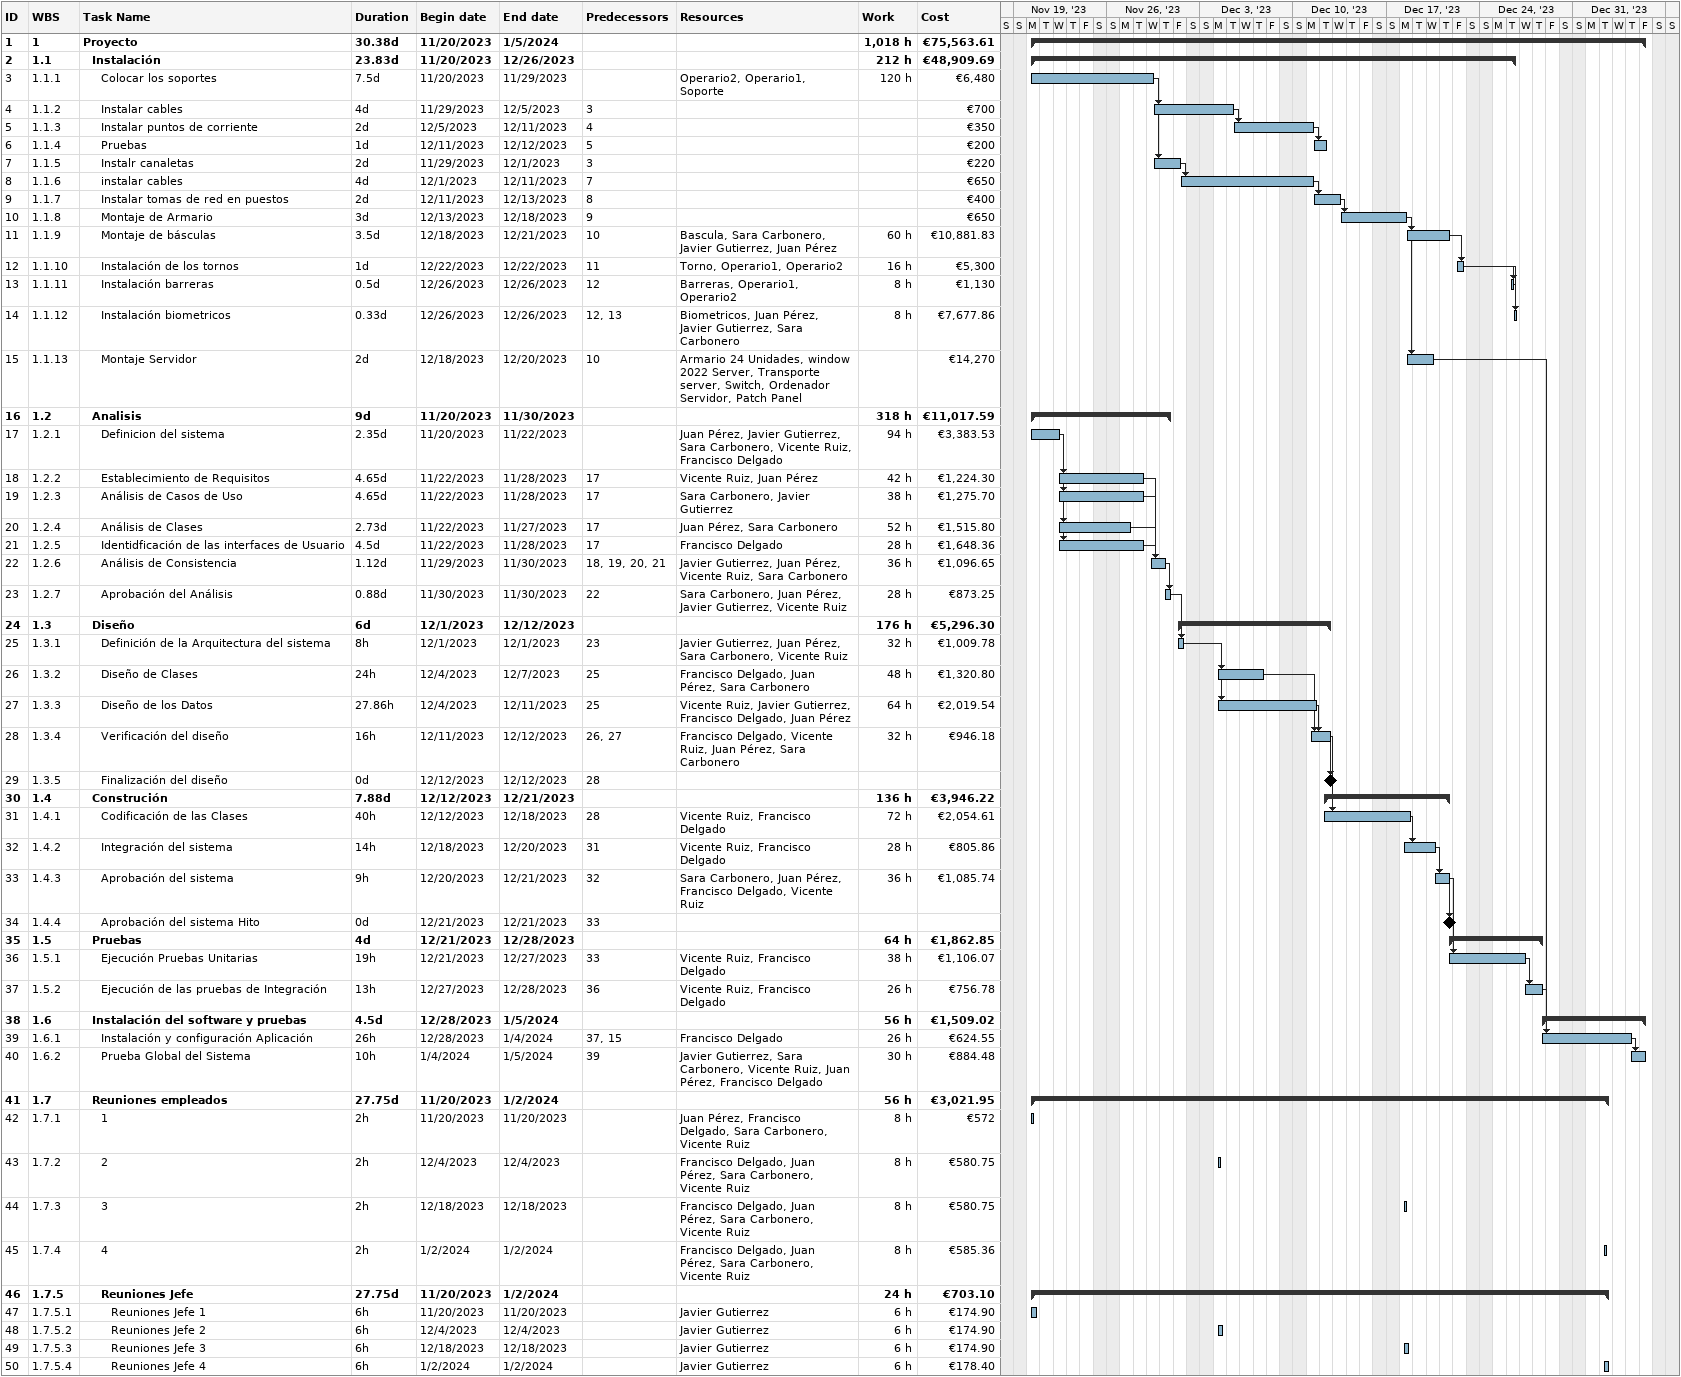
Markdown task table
| ID | WBS | Task | Duration | Start | Finish | Predecessors | Resources | Work (h) | Cost (€) |
|---|---|---|---|---|---|---|---|---|---|
| 1 | 1 | **Proyecto** | 30.38d | 2023-11-20 | 2024-01-05 |  |  | 1018 | 75563.61 |
| 2 | 1.1 | **Instalación** | 23.83d | 2023-11-20 | 2023-12-26 |  |  | 212 | 48909.69 |
| 3 | 1.1.1 | Colocar los soportes | 7.5d | 2023-11-20 | 2023-11-29 |  | Operario2, Operario1, Soporte | 120 | 6480 |
| 4 | 1.1.2 | Instalar cables | 4d | 2023-11-29 | 2023-12-05 | 3 |  |  | 700 |
| 5 | 1.1.3 | Instalar puntos de corriente | 2d | 2023-12-05 | 2023-12-11 | 4 |  |  | 350 |
| 6 | 1.1.4 | Pruebas | 1d | 2023-12-11 | 2023-12-12 | 5 |  |  | 200 |
| 7 | 1.1.5 | Instalr canaletas | 2d | 2023-11-29 | 2023-12-01 | 3 |  |  | 220 |
| 8 | 1.1.6 | instalar cables | 4d | 2023-12-01 | 2023-12-11 | 7 |  |  | 650 |
| 9 | 1.1.7 | Instalar tomas de red en puestos | 2d | 2023-12-11 | 2023-12-13 | 8 |  |  | 400 |
| 10 | 1.1.8 | Montaje de Armario | 3d | 2023-12-13 | 2023-12-18 | 9 |  |  | 650 |
| 11 | 1.1.9 | Montaje de básculas | 3.5d | 2023-12-18 | 2023-12-21 | 10 | Bascula, Sara Carbonero, Javier Gutierrez, Juan Pérez | 60 | 10881.83 |
| 12 | 1.1.10 | Instalación de los tornos | 1d | 2023-12-22 | 2023-12-22 | 11 | Torno, Operario1, Operario2 | 16 | 5300 |
| 13 | 1.1.11 | Instalación barreras | 0.5d | 2023-12-26 | 2023-12-26 | 12 | Barreras, Operario1, Operario2 | 8 | 1130 |
| 14 | 1.1.12 | Instalación biometricos | 0.33d | 2023-12-26 | 2023-12-26 | 12, 13 | Biometricos, Juan Pérez, Javier Gutierrez, Sara Carbonero | 8 | 7677.86 |
| 15 | 1.1.13 | Montaje Servidor | 2d | 2023-12-18 | 2023-12-20 | 10 | Armario 24 Unidades, window 2022 Server, Transporte server, Switch, Ordenador Servidor, Patch Panel |  | 14270 |
| 16 | 1.2 | **Analisis** | 9d | 2023-11-20 | 2023-11-30 |  |  | 318 | 11017.59 |
| 17 | 1.2.1 | Definicion del sistema | 2.35d | 2023-11-20 | 2023-11-22 |  | Juan Pérez, Javier Gutierrez, Sara Carbonero, Vicente Ruiz, Francisco Delgado | 94 | 3383.53 |
| 18 | 1.2.2 | Establecimiento de Requisitos | 4.65d | 2023-11-22 | 2023-11-28 | 17 | Vicente Ruiz, Juan Pérez | 42 | 1224.30 |
| 19 | 1.2.3 | Análisis de Casos de Uso | 4.65d | 2023-11-22 | 2023-11-28 | 17 | Sara Carbonero, Javier Gutierrez | 38 | 1275.70 |
| 20 | 1.2.4 | Análisis de Clases | 2.73d | 2023-11-22 | 2023-11-27 | 17 | Juan Pérez, Sara Carbonero | 52 | 1515.80 |
| 21 | 1.2.5 | Identidficación de las interfaces de Usuario | 4.5d | 2023-11-22 | 2023-11-28 | 17 | Francisco Delgado | 28 | 1648.36 |
| 22 | 1.2.6 | Análisis de Consistencia | 1.12d | 2023-11-29 | 2023-11-30 | 18, 19, 20, 21 | Javier Gutierrez, Juan Pérez, Vicente Ruiz, Sara Carbonero | 36 | 1096.65 |
| 23 | 1.2.7 | Aprobación del Análisis | 0.88d | 2023-11-30 | 2023-11-30 | 22 | Sara Carbonero, Juan Pérez, Javier Gutierrez, Vicente Ruiz | 28 | 873.25 |
| 24 | 1.3 | **Diseño** | 6d | 2023-12-01 | 2023-12-12 |  |  | 176 | 5296.30 |
| 25 | 1.3.1 | Definición de la Arquitectura del sistema | 8h | 2023-12-01 | 2023-12-01 | 23 | Javier Gutierrez, Juan Pérez, Sara Carbonero, Vicente Ruiz | 32 | 1009.78 |
| 26 | 1.3.2 | Diseño de Clases | 24h | 2023-12-04 | 2023-12-07 | 25 | Francisco Delgado, Juan Pérez, Sara Carbonero | 48 | 1320.80 |
| 27 | 1.3.3 | Diseño de los Datos | 27.86h | 2023-12-04 | 2023-12-11 | 25 | Vicente Ruiz, Javier Gutierrez, Francisco Delgado, Juan Pérez | 64 | 2019.54 |
| 28 | 1.3.4 | Verificación del diseño | 16h | 2023-12-11 | 2023-12-12 | 26, 27 | Francisco Delgado, Vicente Ruiz, Juan Pérez, Sara Carbonero | 32 | 946.18 |
| 29 | 1.3.5 | Finalización del diseño | 0d | 2023-12-12 | 2023-12-12 | 28 |  |  |  |
| 30 | 1.4 | **Construción** | 7.88d | 2023-12-12 | 2023-12-21 |  |  | 136 | 3946.22 |
| 31 | 1.4.1 | Codificación de las Clases | 40h | 2023-12-12 | 2023-12-18 | 28 | Vicente Ruiz, Francisco Delgado | 72 | 2054.61 |
| 32 | 1.4.2 | Integración del sistema | 14h | 2023-12-18 | 2023-12-20 | 31 | Vicente Ruiz, Francisco Delgado | 28 | 805.86 |
| 33 | 1.4.3 | Aprobación del sistema | 9h | 2023-12-20 | 2023-12-21 | 32 | Sara Carbonero, Juan Pérez, Francisco Delgado, Vicente Ruiz | 36 | 1085.74 |
| 34 | 1.4.4 | Aprobación del sistema Hito | 0d | 2023-12-21 | 2023-12-21 | 33 |  |  |  |
| 35 | 1.5 | **Pruebas** | 4d | 2023-12-21 | 2023-12-28 |  |  | 64 | 1862.85 |
| 36 | 1.5.1 | Ejecución Pruebas Unitarias | 19h | 2023-12-21 | 2023-12-27 | 33 | Vicente Ruiz, Francisco Delgado | 38 | 1106.07 |
| 37 | 1.5.2 | Ejecución de las pruebas de Integración | 13h | 2023-12-27 | 2023-12-28 | 36 | Vicente Ruiz, Francisco Delgado | 26 | 756.78 |
| 38 | 1.6 | **Instalación del software y pruebas** | 4.5d | 2023-12-28 | 2024-01-05 |  |  | 56 | 1509.02 |
| 39 | 1.6.1 | Instalación y configuración Aplicación | 26h | 2023-12-28 | 2024-01-04 | 37, 15 | Francisco Delgado | 26 | 624.55 |
| 40 | 1.6.2 | Prueba Global del Sistema | 10h | 2024-01-04 | 2024-01-05 | 39 | Javier Gutierrez, Sara Carbonero, Vicente Ruiz, Juan Pérez, Francisco Delgado | 30 | 884.48 |
| 41 | 1.7 | **Reuniones empleados** | 27.75d | 2023-11-20 | 2024-01-02 |  |  | 56 | 3021.95 |
| 42 | 1.7.1 | 1 | 2h | 2023-11-20 | 2023-11-20 |  | Juan Pérez, Francisco Delgado, Sara Carbonero, Vicente Ruiz | 8 | 572 |
| 43 | 1.7.2 | 2 | 2h | 2023-12-04 | 2023-12-04 |  | Francisco Delgado, Juan Pérez, Sara Carbonero, Vicente Ruiz | 8 | 580.75 |
| 44 | 1.7.3 | 3 | 2h | 2023-12-18 | 2023-12-18 |  | Francisco Delgado, Juan Pérez, Sara Carbonero, Vicente Ruiz | 8 | 580.75 |
| 45 | 1.7.4 | 4 | 2h | 2024-01-02 | 2024-01-02 |  | Francisco Delgado, Juan Pérez, Sara Carbonero, Vicente Ruiz | 8 | 585.36 |
| 46 | 1.7.5 | **Reuniones Jefe** | 27.75d | 2023-11-20 | 2024-01-02 |  |  | 24 | 703.10 |
| 47 | 1.7.5.1 | Reuniones Jefe 1 | 6h | 2023-11-20 | 2023-11-20 |  | Javier Gutierrez | 6 | 174.90 |
| 48 | 1.7.5.2 | Reuniones Jefe 2 | 6h | 2023-12-04 | 2023-12-04 |  | Javier Gutierrez | 6 | 174.90 |
| 49 | 1.7.5.3 | Reuniones Jefe 3 | 6h | 2023-12-18 | 2023-12-18 |  | Javier Gutierrez | 6 | 174.90 |
| 50 | 1.7.5.4 | Reuniones Jefe 4 | 6h | 2024-01-02 | 2024-01-02 |  | Javier Gutierrez | 6 | 178.40 |
